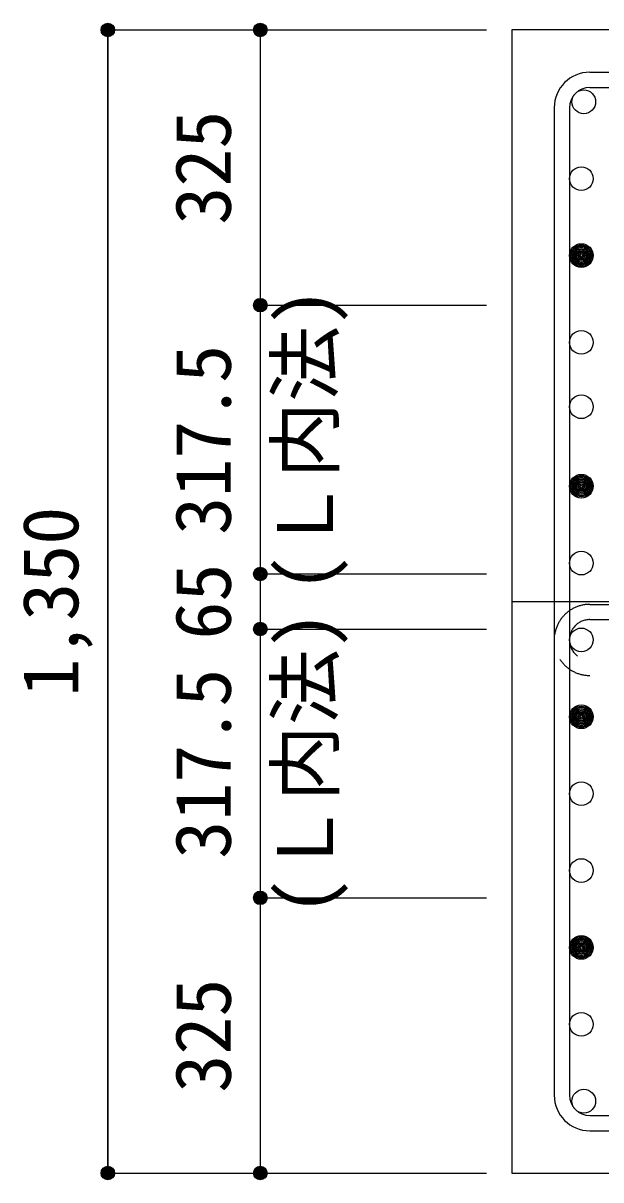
# Model space of a CAD drawing. Units: millimetres at full size, sheet at 1:30. Extents: x -5973 to 5954, y -4195 to 4201.
# Drawn here: x -700 to -17, y 1773 to 3139 of the extents above; entities that cross this region are included whole.
import ezdxf
from ezdxf.enums import TextEntityAlignment as Align

# ---------------------------------------------------------------- set-up
doc = ezdxf.new("R2010")
doc.units = ezdxf.units.MM
doc.header["$LTSCALE"] = 30
doc.header["$PDMODE"] = 32
doc.header["$PDSIZE"] = 15
doc.linetypes.add('CHAIN1', pattern=[8, 5, -1, 1, -1])
doc.linetypes.add('DASHED2', pattern=[3, 2, -1])
for name, color, linetype in [('0-1_躯体線', 2, 'Continuous'), ('0-3_立上り筋', 4, 'Continuous'), ('0-4_フープ筋', 7, 'Continuous'), ('0-7_文字', 4, 'Continuous'), ('0-C', 7, 'DASHED2'), ('0-D_寸法', 4, 'Continuous')]:
    doc.layers.add(name, color=color, linetype=linetype)
doc.styles.add('ＭＳ ゴシック', font='')
doc.styles.get('ＭＳ ゴシック').set_extended_font_data('MS Gothic')

msp = doc.modelspace()

# ---------------------------------------------------------------- linework, layer by layer
at = {"layer": '0-1_躯体線'}
for p, q in [((1627.44, 3131.03), (-122.56, 3131.03)), ((-122.56, 3131.03), (-122.56, 1781.03)), ((-122.56, 1781.03), (279.94, 1781.03))]:
    msp.add_line(p, q, dxfattribs=at)
at = {"layer": '0-3_立上り筋', "color": 3}
for centre in [(-37.63, 3046.1), (-40.56, 2955.32), (-40.56, 2864.54), (-40.56, 2762.03), (-40.56, 2686.03), (-40.56, 2592.2), (-40.56, 2501.42), (-40.56, 2410.64), (-40.56, 2319.86), (-40.56, 2229.08), (-40.56, 2138.3), (-40.56, 2047.52), (-40.56, 1956.74), (-37.63, 1865.96)]:
    msp.add_circle(centre, 14, dxfattribs=at)
at = {"layer": '0-3_立上り筋'}
for centre, radius in [((-40.56, 2864.54), 12.6), ((-40.56, 2864.54), 11.2), ((-40.56, 2864.54), 9.8), ((-40.56, 2864.54), 8.4), ((-40.56, 2864.54), 7), ((-40.56, 2864.54), 5.6), ((-40.56, 2864.54), 4.2), ((-40.56, 2864.54), 2.8), ((-40.56, 2864.54), 1.4), ((-40.56, 2592.2), 12.6), ((-40.56, 2592.2), 11.2), ((-40.56, 2592.2), 9.8), ((-40.56, 2592.2), 8.4), ((-40.56, 2592.2), 7), ((-40.56, 2592.2), 5.6), ((-40.56, 2592.2), 4.2), ((-40.56, 2592.2), 2.8), ((-40.56, 2592.2), 1.4), ((-40.56, 2319.86), 12.6), ((-40.56, 2319.86), 11.2), ((-40.56, 2319.86), 9.8), ((-40.56, 2319.86), 8.4), ((-40.56, 2319.86), 7), ((-40.56, 2319.86), 5.6), ((-40.56, 2319.86), 4.2), ((-40.56, 2319.86), 2.8), ((-40.56, 2319.86), 1.4), ((-40.56, 2047.52), 12.6), ((-40.56, 2047.52), 11.2), ((-40.56, 2047.52), 9.8), ((-40.56, 2047.52), 8.4), ((-40.56, 2047.52), 7), ((-40.56, 2047.52), 5.6), ((-40.56, 2047.52), 4.2), ((-40.56, 2047.52), 2.8), ((-40.56, 2047.52), 1.4)]:
    msp.add_circle(centre, radius, dxfattribs=at)
at = {"layer": '0-4_フープ筋'}
for p, q in [((-30.56, 3081.03), (1135.44, 3081.03)), ((-30.56, 3063.03), (1135.44, 3063.03)), ((-72.56, 3039.03), (-72.56, 1873.03)), ((-54.56, 3039.03), (-54.56, 1873.03)), ((-30.56, 1849.03), (1135.44, 1849.03)), ((-30.56, 1831.03), (1135.44, 1831.03))]:
    msp.add_line(p, q, dxfattribs=at)
for centre, radius, start, end in [((-30.56, 3039.03), 42, 90, 180), ((-30.56, 3039.03), 24, 90, 180), ((-30.56, 1873.03), 42, 180, 270), ((-30.56, 1873.03), 24, 180, 270)]:
    msp.add_arc(centre, radius, start, end, dxfattribs=at)
at = {"layer": '0-C'}
for p, q in [((-30.56, 2452.64), (33.44, 2452.64)), ((-30.56, 2434.64), (33.44, 2434.64)), ((1135.44, 2386.64), (-30.56, 2386.64)), ((1135.44, 2368.64), (-30.56, 2368.64))]:
    msp.add_line(p, q, dxfattribs=at)
for radius in [42, 24]:
    msp.add_arc((-30.56, 2410.64), radius, 90, 270, dxfattribs=at)
at = {"layer": '0-D_寸法'}
for p, q in [((-599.6, 3131.03), (-419.6, 3131.03)), ((-599.6, 3131.03), (-419.6, 3131.03)), ((-599.6, 3131.03), (-599.6, 1781.03)), ((-419.6, 3131.03), (-419.6, 2806.03)), ((-419.6, 3131.03), (-152.56, 3131.03)), ((-419.6, 2806.03), (-152.56, 2806.03)), ((-419.6, 2806.03), (-419.6, 2488.53)), ((-419.6, 2488.53), (-152.56, 2488.53)), ((-419.6, 2488.53), (-419.6, 2423.53)), ((-419.6, 2423.53), (-152.56, 2423.53)), ((-419.6, 2423.53), (-419.6, 2106.03)), ((-419.6, 2106.03), (-152.56, 2106.03)), ((-419.6, 2106.03), (-419.6, 1781.03)), ((-599.6, 1781.03), (-419.6, 1781.03)), ((-419.6, 1781.03), (-152.56, 1781.03)), ((-419.6, 1781.03), (-152.56, 1781.03))]:
    msp.add_line(p, q, dxfattribs=at)
at = {"layer": '0-D_寸法', "linetype": 'CHAIN1'}
msp.add_line((-122.56, 2456.03), (1227.44, 2456.03), dxfattribs=at)
at = {"layer": '0-D_寸法'}
msp.add_lwpolyline([(-599.6, 1781.03), (-599.6, 3131.03), (-599.6, 1781.03)], dxfattribs=at)
for centre, radius in [((-599.6, 3131.03), 8), ((-599.6, 3131.03), 7.2), ((-599.6, 3131.03), 6.4), ((-599.6, 3131.03), 5.6), ((-599.6, 3131.03), 4.8), ((-599.6, 3131.03), 4), ((-599.6, 3131.03), 3.2), ((-599.6, 3131.03), 2.4), ((-599.6, 3131.03), 1.6), ((-599.6, 3131.03), 0.8), ((-419.6, 3131.03), 8), ((-419.6, 3131.03), 7.2), ((-419.6, 3131.03), 6.4), ((-419.6, 3131.03), 5.6), ((-419.6, 3131.03), 4.8), ((-419.6, 3131.03), 4), ((-419.6, 3131.03), 3.2), ((-419.6, 3131.03), 2.4), ((-419.6, 3131.03), 1.6), ((-419.6, 3131.03), 0.8), ((-419.6, 2806.03), 8), ((-419.6, 2806.03), 7.2), ((-419.6, 2806.03), 6.4), ((-419.6, 2806.03), 5.6), ((-419.6, 2806.03), 4.8), ((-419.6, 2806.03), 4), ((-419.6, 2806.03), 3.2), ((-419.6, 2806.03), 2.4), ((-419.6, 2806.03), 1.6), ((-419.6, 2806.03), 0.8), ((-419.6, 2488.53), 8), ((-419.6, 2488.53), 7.2), ((-419.6, 2488.53), 6.4), ((-419.6, 2488.53), 5.6), ((-419.6, 2488.53), 4.8), ((-419.6, 2488.53), 4), ((-419.6, 2488.53), 3.2), ((-419.6, 2488.53), 2.4), ((-419.6, 2488.53), 1.6), ((-419.6, 2488.53), 0.8), ((-419.6, 2423.53), 8), ((-419.6, 2423.53), 7.2), ((-419.6, 2423.53), 6.4), ((-419.6, 2423.53), 5.6), ((-419.6, 2423.53), 4.8), ((-419.6, 2423.53), 4), ((-419.6, 2423.53), 3.2), ((-419.6, 2423.53), 2.4), ((-419.6, 2423.53), 1.6), ((-419.6, 2423.53), 0.8), ((-419.6, 2106.03), 8), ((-419.6, 2106.03), 7.2), ((-419.6, 2106.03), 6.4), ((-419.6, 2106.03), 5.6), ((-419.6, 2106.03), 4.8), ((-419.6, 2106.03), 4), ((-419.6, 2106.03), 3.2), ((-419.6, 2106.03), 2.4), ((-419.6, 2106.03), 1.6), ((-419.6, 2106.03), 0.8), ((-599.6, 1781.03), 8), ((-599.6, 1781.03), 7.2), ((-599.6, 1781.03), 6.4), ((-599.6, 1781.03), 5.6), ((-599.6, 1781.03), 4.8), ((-599.6, 1781.03), 4), ((-599.6, 1781.03), 3.2), ((-599.6, 1781.03), 2.4), ((-599.6, 1781.03), 1.6), ((-599.6, 1781.03), 0.8), ((-419.6, 1781.03), 8), ((-419.6, 1781.03), 7.2), ((-419.6, 1781.03), 6.4), ((-419.6, 1781.03), 5.6), ((-419.6, 1781.03), 4.8), ((-419.6, 1781.03), 4), ((-419.6, 1781.03), 3.2), ((-419.6, 1781.03), 2.4), ((-419.6, 1781.03), 1.6), ((-419.6, 1781.03), 0.8)]:
    msp.add_circle(centre, radius, dxfattribs=at)
at = {"layer": '0-D_寸法', "color": 7}
for p in [(-599.6, 3131.03), (-419.6, 3131.03), (-419.6, 3131.03), (-419.6, 2806.03), (-419.6, 2806.03), (-419.6, 2488.53), (-419.6, 2488.53), (-419.6, 2423.53), (-419.6, 2423.53), (-419.6, 2106.03), (-419.6, 2106.03), (-599.6, 1781.03), (-419.6, 1781.03), (-419.6, 1781.03)]:
    msp.add_point(p, dxfattribs=at)

# ---------------------------------------------------------------- texts
at = {"layer": '0-7_文字', "style": 'ＭＳ ゴシック'}
for p in [(-313.96, 2466.9), (-313.96, 2085.16)]:
    msp.add_text('(Ｌ内法)', height=65.98, rotation=90, dxfattribs=at).set_placement(p, align=Align.BOTTOM_LEFT)
at = {"layer": '0-D_寸法', "style": 'ＭＳ ゴシック'}
for s, p in [('325', (-434.6, 2901.03)), ('317.5', (-434.6, 2534.78)), ('1,350', (-614.6, 2343.53)), ('65', (-434.6, 2411.03)), ('317.5', (-434.6, 2152.28)), ('325', (-434.6, 1876.03))]:
    msp.add_text(s, height=65.98, rotation=90, dxfattribs=at).set_placement(p, align=Align.BOTTOM_LEFT)

doc.saveas('drawing.dxf')
